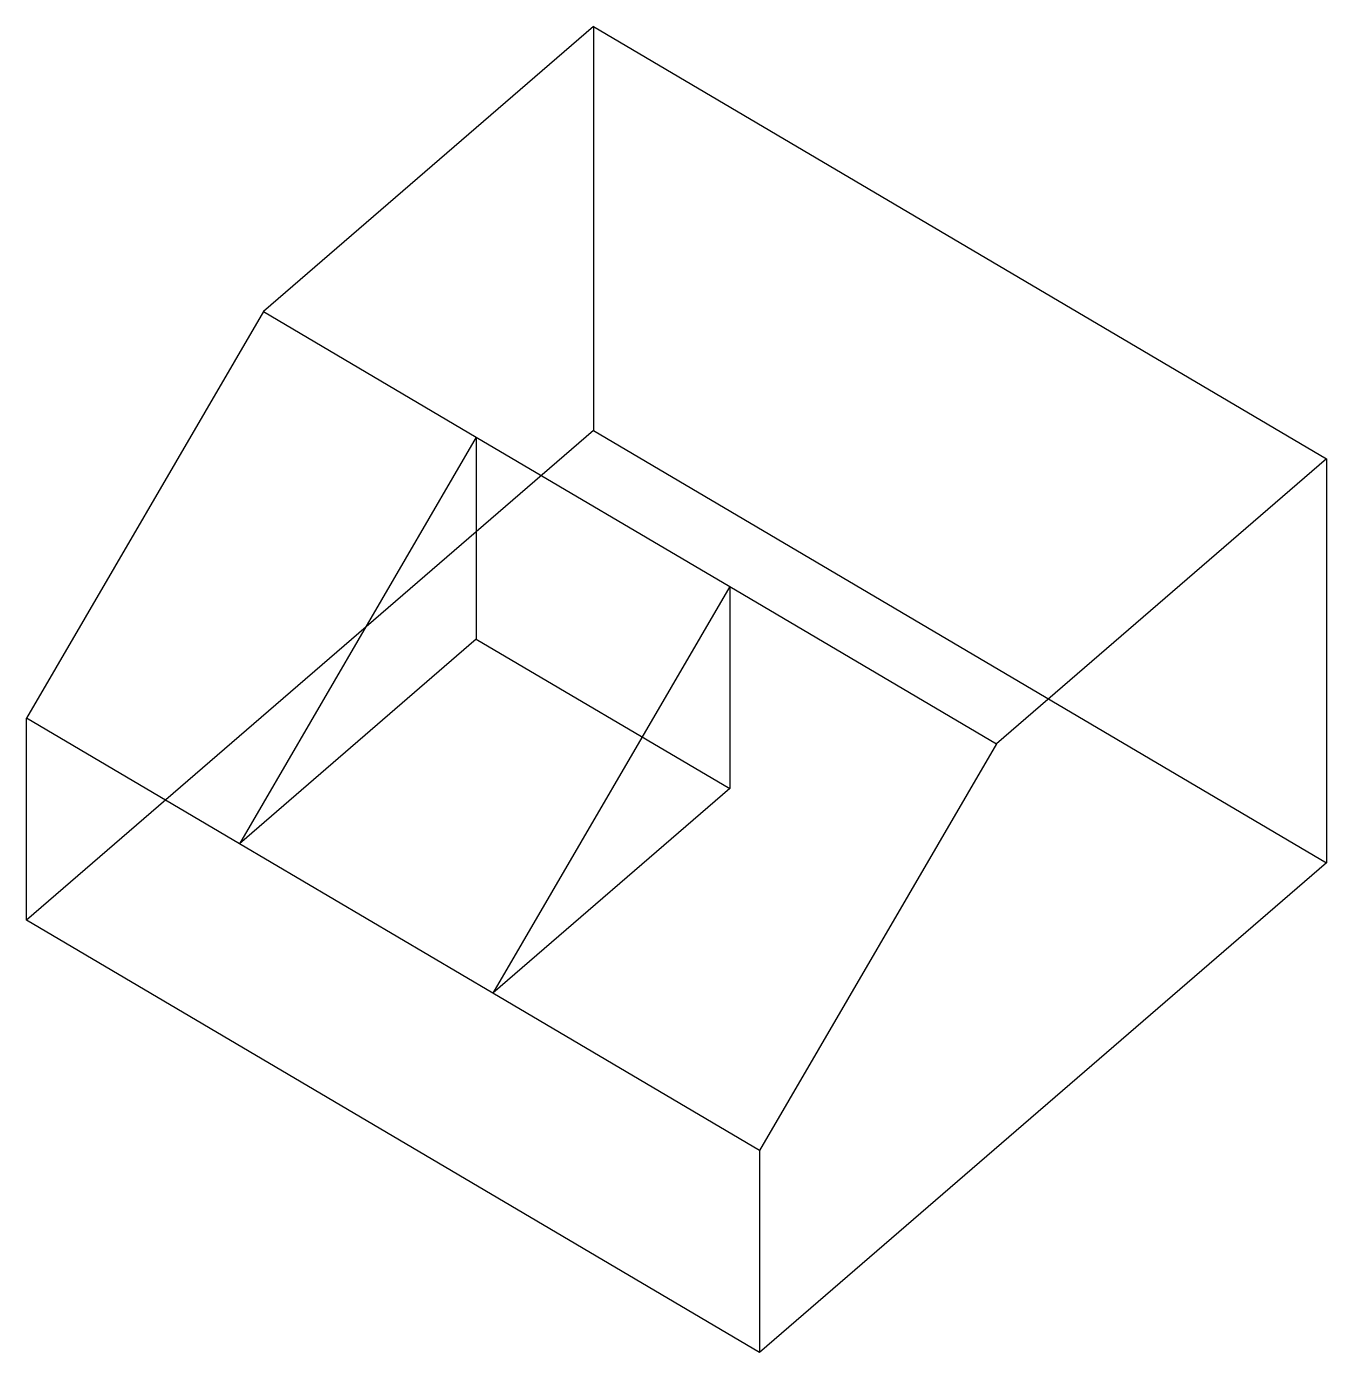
# Model space of a CAD drawing. Extents: x 152.5 to 236.8, y 80.6 to 166.7.
import ezdxf

# ---------------------------------------------------------------- set-up
doc = ezdxf.new("R2010")
doc.units = 0
doc.layers.get('0').update_dxf_attribs({"linetype": 'CONTINUOUS'})

msp = doc.modelspace()

# ---------------------------------------------------------------- linework, layer by layer
at = {"color": 7}
for p, q in [((189.253576, 166.673927), (167.831134, 148.179957)), ((189.253576, 166.673927), (189.253576, 140.451078)), ((189.253576, 166.673927), (236.843174, 138.623083)), ((167.831134, 148.179957), (152.454775, 121.794139)), ((167.831134, 148.179957), (181.653542, 140.032584)), ((189.253576, 140.451078), (152.454775, 108.682715)), ((189.253576, 140.451078), (236.843174, 112.400235)), ((181.653542, 140.032584), (166.277183, 113.646766)), ((181.653542, 140.032584), (181.653542, 126.921159)), ((181.653542, 140.032584), (198.11266, 130.331049)), ((236.843174, 138.623083), (215.420731, 120.129113)), ((236.843174, 138.623083), (236.843174, 112.400235)), ((198.11266, 130.331049), (182.736301, 103.945231)), ((198.11266, 130.331049), (198.11266, 117.219624)), ((198.11266, 130.331049), (215.420731, 120.129113)), ((181.653542, 126.921159), (166.277183, 113.646766)), ((181.653542, 126.921159), (198.11266, 117.219624)), ((152.454775, 108.682715), (152.454775, 121.794139)), ((166.277183, 113.646766), (152.454775, 121.794139)), ((215.420731, 120.129113), (200.044373, 93.743296)), ((198.11266, 117.219624), (182.736301, 103.945231)), ((182.736301, 103.945231), (166.277183, 113.646766)), ((236.843174, 112.400235), (200.044373, 80.631871)), ((200.044373, 80.631871), (152.454775, 108.682715)), ((200.044373, 93.743296), (182.736301, 103.945231)), ((200.044373, 93.743296), (200.044373, 80.631871))]:
    msp.add_line(p, q, dxfattribs=at)

doc.saveas('drawing.dxf')
